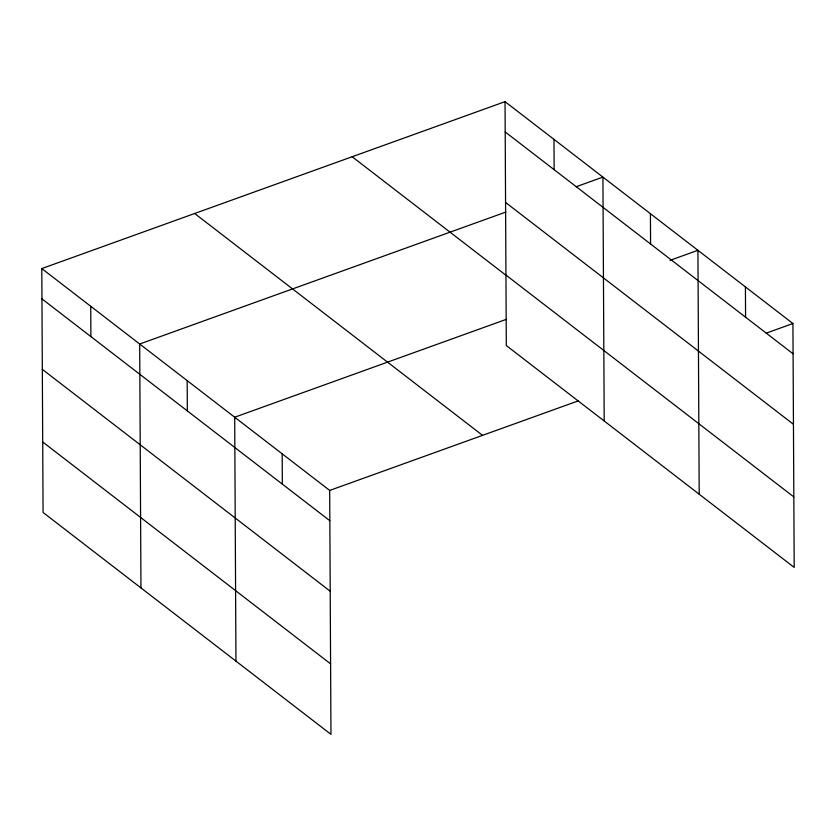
<?xml version="1.0" encoding="UTF-8"?>
<svg xmlns="http://www.w3.org/2000/svg" width="836" height="836" viewBox="0 0 836 836"><rect width="100%" height="100%" fill="white"/><g stroke="black" fill="none" stroke-linecap="round" stroke-linejoin="round"><path stroke-width="1.25" d="M41.8 268.575L329.687 490.439L330.962 734.342L43.075 512.478L41.8 268.575L505.038 101.658L792.925 323.522L794.2 567.425L506.313 345.561L505.038 101.658M505.864 212.062L139.685 344.014L140.96 587.917M576.223 186.71L602.923 177.086L604.198 420.989M506.282 319.362L234.686 417.227L235.961 661.13M670.012 260.362L697.924 250.298L699.199 494.201M329.687 490.439L578.261 400.872M766.236 333.136L792.925 323.522M505.195 131.952L793.082 353.816M505.571 202.448L793.448 424.301M505.947 275.065L793.834 496.929M352.165 156.74L505.811 275.149M194.673 213.493L482.55 435.357M41.957 298.88L329.844 520.734M42.333 369.366L330.21 591.23M42.709 441.993L330.596 663.857M745.419 286.915L745.576 317.21M650.418 213.692L650.575 243.997M553.975 139.372L554.143 169.666M282.181 453.833L282.338 484.128M187.18 380.62L187.337 410.915M90.737 306.3L90.894 336.594"/></g></svg>
